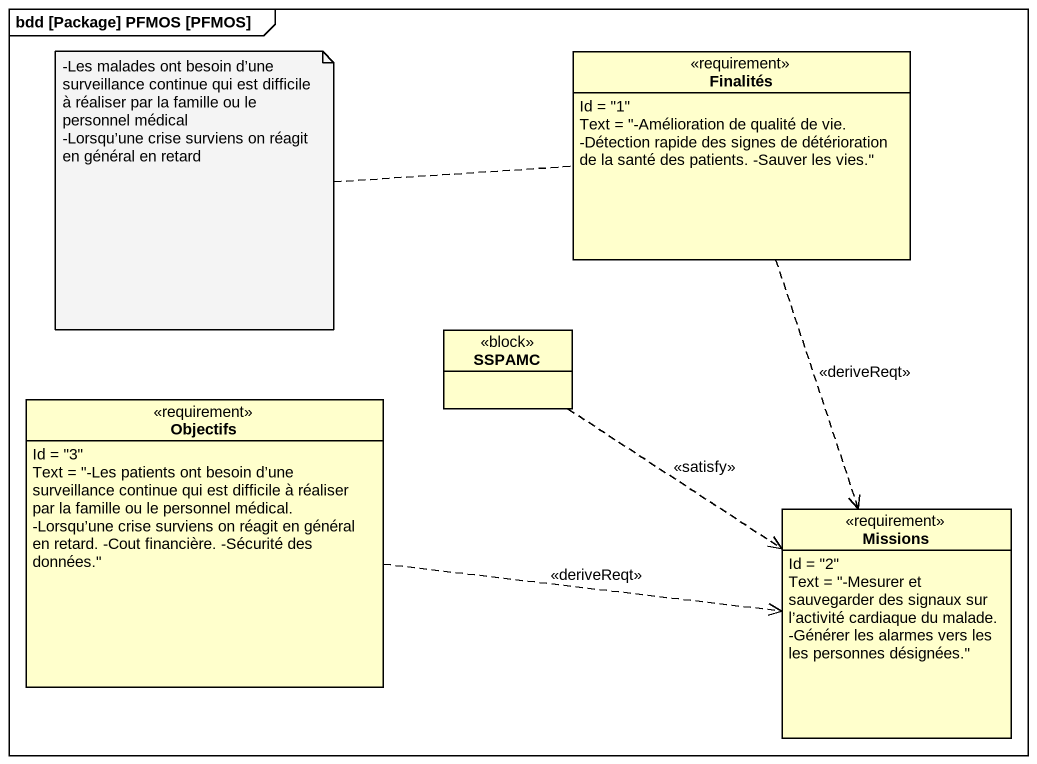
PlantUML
@startuml
mainframe bdd [Package] PFMOS [PFMOS]
hide circle
hide empty members
class Finalités <<requirement>> {
  Id = "1"
  Text = "-Amélioration de qualité de vie. -Détection rapide des signes de détérioration de la santé des patients. -Sauver les vies."
}
class SSPAMC <<block>>
class Objectifs <<requirement>> {
  Id = "3"
  Text = "-Les patients ont besoin d’une surveillance continue qui est difficile à réaliser par la famille ou le personnel médical. -Lorsqu’une crise surviens on réagit en général en retard. -Cout financière. -Sécurité des données."
}
class Missions <<requirement>> {
  Id = "2"
  Text = "-Mesurer et sauvegarder des signaux sur l’activité cardiaque du malade. -Générer les alarmes vers les les personnes désignées."
}
Finalités ..> Missions : <<deriveReqt>>
SSPAMC ..> Missions : <<satisfy>>
Objectifs .right.> Missions : <<deriveReqt>>
note left of Finalités
  -Les malades ont besoin d’une surveillance continue qui est difficile à réaliser par la famille ou le personnel médical
  -Lorsqu’une crise surviens on réagit en général en retard
end note
@enduml
